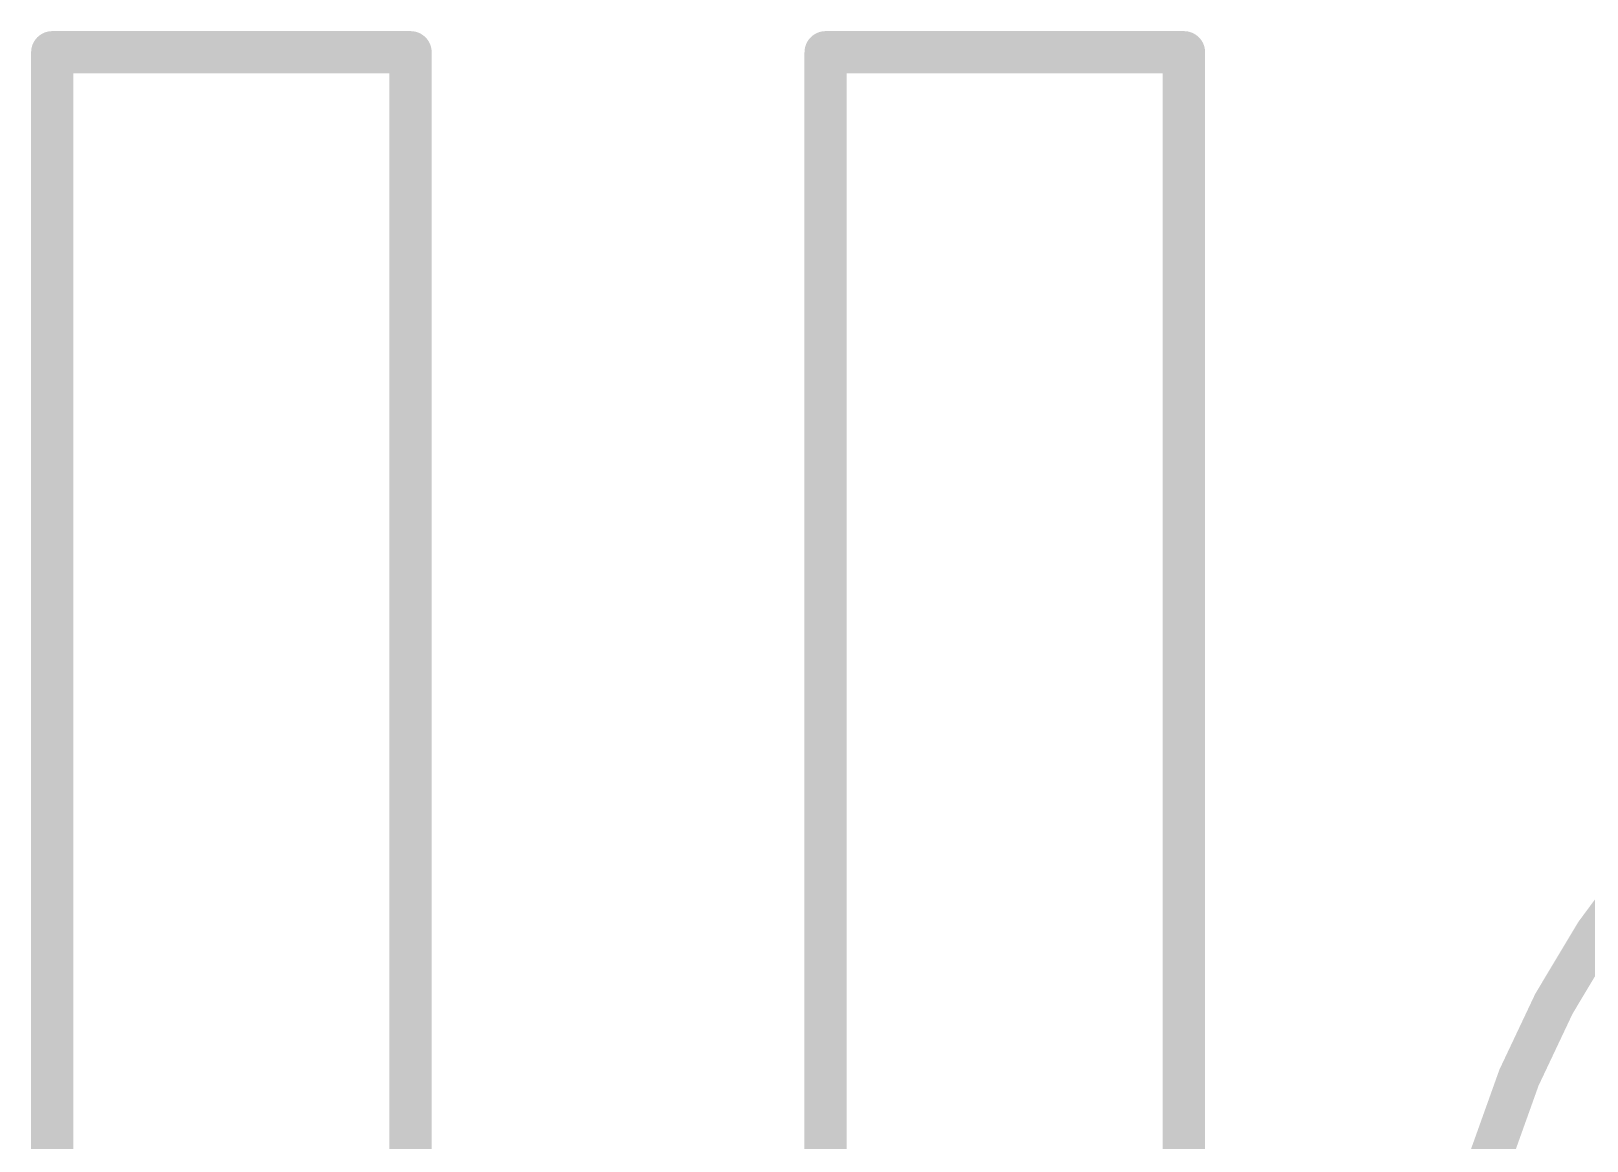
# Model space of a CAD drawing. Header units: millimetres. Extents: x 6 to 417, y 41 to 311.
# Drawn here: x 386.587 to 390.266, y 57.692 to 60.316 of the extents above; entities that cross this region are included whole.
import ezdxf

# ---------------------------------------------------------------- set-up
doc = ezdxf.new("R2010")
doc.units = ezdxf.units.MM
doc.layers.add('DrillDrawing', color=1, linetype='Continuous')

msp = doc.modelspace()

# ---------------------------------------------------------------- linework, layer by layer
at = {"layer": 'DrillDrawing', "const_width": 0.1}
for points in [[(386.637, 55.9524), (386.637, 60.2657)], [(386.637, 60.2657), (387.4841, 60.2657)], [(386.637, 55.9524), (386.637, 60.2657)], [(386.637, 60.2657), (387.4841, 60.2657)], [(387.4841, 56.1038), (387.4841, 60.2657)], [(387.4841, 56.1038), (387.4841, 60.2657)], [(388.4656, 55.9524), (388.4656, 60.2657)], [(388.4656, 60.2657), (389.3128, 60.2657)], [(388.4656, 55.9524), (388.4656, 60.2657)], [(388.4656, 60.2657), (389.3128, 60.2657)], [(389.3128, 56.1038), (389.3128, 60.2657)], [(389.3128, 56.1038), (389.3128, 60.2657)]]:
    msp.add_lwpolyline(points, dxfattribs=at)
at = {"layer": 'DrillDrawing', "const_width": 0.05}
for points in [[(386.612, 60.2657, 1), (386.662, 60.2657, 1)], [(386.612, 60.2657, 1), (386.662, 60.2657, 1)], [(386.612, 60.2657, 1), (386.662, 60.2657, 1)], [(386.612, 60.2657, 1), (386.662, 60.2657, 1)], [(387.4591, 60.2657, 1), (387.5091, 60.2657, 1)], [(387.4591, 60.2657, 1), (387.5091, 60.2657, 1)], [(387.4591, 60.2657, 1), (387.5091, 60.2657, 1)], [(387.4591, 60.2657, 1), (387.5091, 60.2657, 1)], [(388.4406, 60.2657, 1), (388.4906, 60.2657, 1)], [(388.4406, 60.2657, 1), (388.4906, 60.2657, 1)], [(388.4406, 60.2657, 1), (388.4906, 60.2657, 1)], [(388.4406, 60.2657, 1), (388.4906, 60.2657, 1)], [(389.2878, 60.2657, 1), (389.3378, 60.2657, 1)], [(389.2878, 60.2657, 1), (389.3378, 60.2657, 1)], [(389.2878, 60.2657, 1), (389.3378, 60.2657, 1)], [(389.2878, 60.2657, 1), (389.3378, 60.2657, 1)]]:
    msp.add_lwpolyline(points, format="xyb", close=True, dxfattribs=at)
at = {"layer": 'DrillDrawing', "const_width": 0.1}
msp.add_lwpolyline([(389.9551, 57.0881, -0.414208), (391.9246, 59.0576)], format="xyb", dxfattribs=at)
msp.add_lwpolyline([(389.9551, 57.0881, -0.414208), (391.9246, 59.0576)], format="xyb", dxfattribs=at)

doc.saveas('drawing.dxf')
